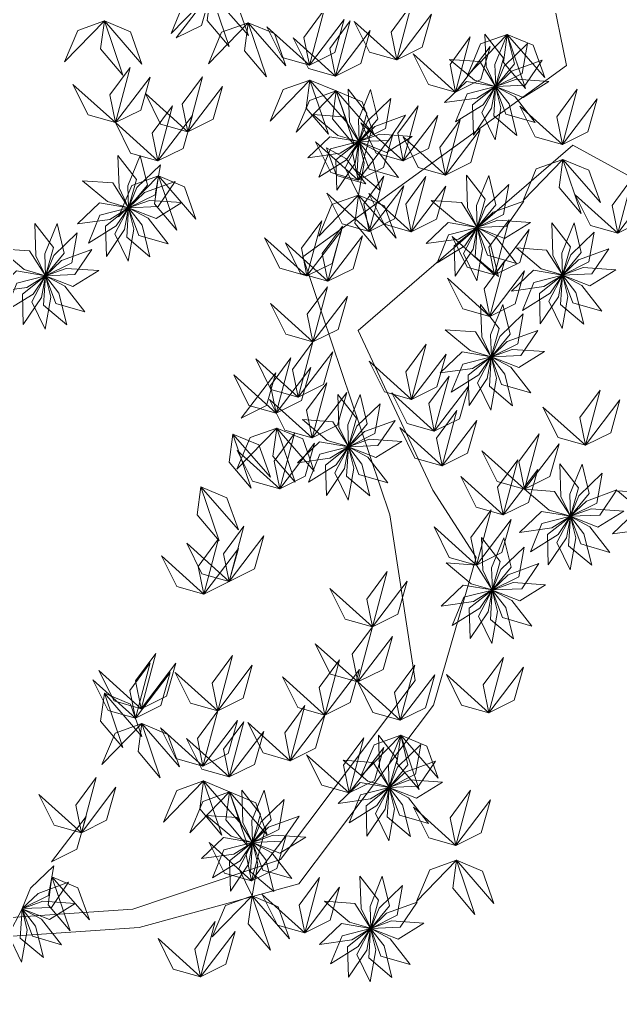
# Model space of a CAD drawing. Header units: inches. Extents: x -422522 to 22891, y -2973 to 414515.
# Drawn here: x 16784.5 to 16847.5, y 7867.7 to 7970.2 of the extents above; entities that cross this region are included whole.
import ezdxf

# ---------------------------------------------------------------- set-up
doc = ezdxf.new("R2010")
doc.units = ezdxf.units.IN
doc.header["$MEASUREMENT"] = 0
doc.layers.add('ARREDAMENTO', color=8, linetype='Continuous', lineweight=13)

msp = doc.modelspace()

# ---------------------------------------------------------------- linework, layer by layer
at = {"layer": 'ARREDAMENTO', "linetype": 'Continuous', "lineweight": 0}
for points in [[(16838.52116, 7981.50231), (16841.80658, 7965.39531), (16814.15794, 7945.30096), (16823.28814, 7918.25505), (16825.93372, 7900.85602), (16811.82027, 7882.10316), (16796.36556, 7876.88561), (16776.3827, 7875.5194)], [(16777.03485, 7873.58755), (16797.01771, 7874.95376), (16813.76442, 7879.53148), (16827.87787, 7898.28434), (16832.33212, 7913.77624), (16827.79166, 7920.85146), (16819.9904, 7937.58592), (16842.48337, 7957.01571), (16872.85147, 7940.36779), (16899.35591, 7922.41549), (16917.50546, 7897.33852), (16928.57981, 7867.72093), (16922.66113, 7898.00308), (16905.80358, 7922.44022), (16922.50102, 7939.91343), (16945.09251, 7933.55223), (16964.58333, 7894.93994), (16948.96851, 7931.63274), (16965.72753, 7932.98659)]]:
    msp.add_lwpolyline(points, dxfattribs=at)
at = {"layer": 'ARREDAMENTO', "lineweight": 0}
for points in [[(16804.53231, 7973.05258), (16801.73997, 7972.05721), (16800.35844, 7968.74522), (16804.53231, 7973.05258)], [(16800.9015, 7968.27851), (16803.55532, 7969.59956), (16804.53231, 7973.05258), (16800.9015, 7968.27851)], [(16804.53231, 7973.05258), (16804.14268, 7970.11386), (16806.45827, 7967.37233), (16804.53231, 7973.05258)], [(16804.53231, 7973.05258), (16807.26839, 7971.91164), (16808.47372, 7968.53154), (16804.53231, 7973.05258)], [(16824.02178, 7965.98519), (16823.43684, 7968.89135), (16825.56425, 7971.78134), (16824.02178, 7965.98519)], [(16814.87009, 7965.42173), (16814.28515, 7968.32789), (16816.41255, 7971.21788), (16814.87009, 7965.42173)], [(16824.02178, 7965.98519), (16826.6756, 7967.30624), (16827.65259, 7970.75927), (16824.02178, 7965.98519)], [(16793.3683, 7970.06375), (16790.57596, 7969.06838), (16789.19442, 7965.75639), (16793.3683, 7970.06375)], [(16793.3683, 7970.06375), (16792.97867, 7967.12503), (16795.29425, 7964.3835), (16793.3683, 7970.06375)], [(16793.3683, 7970.06375), (16796.10438, 7968.92281), (16797.30971, 7965.54271), (16793.3683, 7970.06375)], [(16808.45168, 7969.87478), (16805.65935, 7968.87941), (16804.27781, 7965.56742), (16808.45168, 7969.87478)], [(16808.45168, 7969.87478), (16808.06205, 7966.93606), (16810.37764, 7964.19453), (16808.45168, 7969.87478)], [(16808.45168, 7969.87478), (16811.18777, 7968.73384), (16812.39309, 7965.35374), (16808.45168, 7969.87478)], [(16814.87009, 7965.42173), (16817.5239, 7966.74278), (16818.50089, 7970.19581), (16814.87009, 7965.42173)], [(16817.60617, 7964.28079), (16817.02123, 7967.18695), (16819.14864, 7970.07694), (16817.60617, 7964.28079)], [(16824.02178, 7965.98519), (16821.16923, 7966.79194), (16819.56968, 7970.00431), (16824.02178, 7965.98519)], [(16814.87009, 7965.42173), (16812.01753, 7966.22848), (16810.41798, 7969.44085), (16814.87009, 7965.42173)], [(16817.60617, 7964.28079), (16820.25999, 7965.60184), (16821.23698, 7969.05486), (16817.60617, 7964.28079)], [(16835.59451, 7968.6544), (16832.80218, 7967.65903), (16831.42064, 7964.34704), (16835.59451, 7968.6544)], [(16833.26395, 7968.67337), (16833.38308, 7965.26702), (16834.38702, 7963.1903), (16835.2167, 7966.1611), (16833.26395, 7968.67337)], [(16835.59451, 7968.6544), (16834.31786, 7965.49409), (16834.39032, 7963.18858), (16836.3566, 7965.56507), (16835.59451, 7968.6544)], [(16835.59451, 7968.6544), (16835.20489, 7965.71568), (16837.52047, 7962.97415), (16835.59451, 7968.6544)], [(16835.59451, 7968.6544), (16838.3306, 7967.51346), (16839.53592, 7964.13336), (16835.59451, 7968.6544)], [(16817.60617, 7964.28079), (16814.75362, 7965.08754), (16813.15406, 7968.29991), (16817.60617, 7964.28079)], [(16830.18731, 7962.59543), (16829.60237, 7965.50159), (16831.72978, 7968.39158), (16830.18731, 7962.59543)], [(16837.71588, 7967.68914), (16835.26418, 7965.32132), (16834.39264, 7963.18565), (16837.15553, 7964.55692), (16837.71588, 7967.68914)], [(16830.18731, 7962.59543), (16827.33476, 7963.40218), (16825.73521, 7966.61455), (16830.18731, 7962.59543)], [(16830.18731, 7962.59543), (16832.84113, 7963.91648), (16833.81812, 7967.36951), (16830.18731, 7962.59543)], [(16829.5536, 7966.02353), (16832.16473, 7963.83276), (16834.37979, 7963.18924), (16832.72723, 7965.79366), (16829.5536, 7966.02353)], [(16839.26123, 7965.9445), (16836.05841, 7964.77858), (16834.39357, 7963.18204), (16837.47534, 7963.31099), (16839.26123, 7965.9445)], [(16794.52626, 7959.38982), (16793.94132, 7962.29598), (16796.06872, 7965.18597), (16794.52626, 7959.38982)], [(16794.52626, 7959.38982), (16791.6737, 7960.19657), (16790.07415, 7963.40894), (16794.52626, 7959.38982)], [(16794.52626, 7959.38982), (16797.18007, 7960.71087), (16798.15706, 7964.1639), (16794.52626, 7959.38982)], [(16802.12067, 7958.41827), (16801.53574, 7961.32443), (16803.66314, 7964.21442), (16802.12067, 7958.41827)], [(16814.92245, 7963.85475), (16812.13011, 7962.85937), (16810.74858, 7959.54739), (16814.92245, 7963.85475)], [(16814.92245, 7963.85475), (16814.53282, 7960.91602), (16816.8484, 7958.1745), (16814.92245, 7963.85475)], [(16814.92245, 7963.85475), (16817.65853, 7962.7138), (16818.86386, 7959.3337), (16814.92245, 7963.85475)], [(16829.04011, 7961.4931), (16832.41535, 7961.96764), (16834.37575, 7963.18316), (16831.33451, 7963.69776), (16829.04011, 7961.4931)], [(16839.96337, 7963.72214), (16836.56323, 7963.95972), (16834.39295, 7963.17836), (16837.26074, 7962.04269), (16839.96337, 7963.72214)], [(16802.12067, 7958.41827), (16799.26812, 7959.22501), (16797.66857, 7962.43738), (16802.12067, 7958.41827)], [(16802.12067, 7958.41827), (16804.77449, 7959.73932), (16805.75148, 7963.19234), (16802.12067, 7958.41827)], [(16817.65853, 7962.7138), (16814.8662, 7961.71843), (16813.48466, 7958.40644), (16817.65853, 7962.7138)], [(16817.65853, 7962.7138), (16817.26891, 7959.77508), (16819.58449, 7957.03355), (16817.65853, 7962.7138)], [(16817.65853, 7962.7138), (16820.39462, 7961.57286), (16821.59994, 7958.19276), (16817.65853, 7962.7138)], [(16818.93973, 7962.89598), (16819.05886, 7959.48963), (16820.0628, 7957.41291), (16820.89249, 7960.3837), (16818.93973, 7962.89598)], [(16821.2703, 7962.87701), (16819.99364, 7959.71669), (16820.06611, 7957.41118), (16822.03239, 7959.78767), (16821.2703, 7962.87701)], [(16830.18897, 7959.46529), (16833.07939, 7961.27163), (16834.37591, 7963.17943), (16831.38829, 7962.41256), (16830.18897, 7959.46529)], [(16832.06328, 7958.08007), (16833.96911, 7960.90589), (16834.37757, 7963.17609), (16831.96015, 7961.26034), (16832.06328, 7958.08007)], [(16834.33898, 7957.57696), (16834.93067, 7960.93364), (16834.38044, 7963.17371), (16832.95123, 7960.44034), (16834.33898, 7957.57696)], [(16836.62256, 7958.04295), (16835.79781, 7961.3501), (16834.38404, 7963.1727), (16834.19015, 7960.09433), (16836.62256, 7958.04295)], [(16838.51918, 7959.39748), (16836.4206, 7962.08325), (16834.38773, 7963.17325), (16835.46269, 7960.28215), (16838.51918, 7959.39748)], [(16841.38352, 7957.09968), (16840.79858, 7960.00584), (16842.92598, 7962.89583), (16841.38352, 7957.09968)], [(16823.39166, 7961.91175), (16820.93996, 7959.54392), (16820.06843, 7957.40825), (16822.83132, 7958.77953), (16823.39166, 7961.91175)], [(16841.38352, 7957.09968), (16844.03733, 7958.42073), (16845.01433, 7961.87376), (16841.38352, 7957.09968)], [(16798.97836, 7955.3707), (16798.39342, 7958.27686), (16800.52083, 7961.16685), (16798.97836, 7955.3707)], [(16815.22939, 7960.24613), (16817.84051, 7958.05537), (16820.05558, 7957.41184), (16818.40302, 7960.01626), (16815.22939, 7960.24613)], [(16824.70711, 7955.3684), (16824.12217, 7958.27456), (16826.24957, 7961.16455), (16824.70711, 7955.3684)], [(16841.38352, 7957.09968), (16838.53096, 7957.90643), (16836.93141, 7961.1188), (16841.38352, 7957.09968)], [(16798.97836, 7955.3707), (16796.12581, 7956.17745), (16794.52626, 7959.38982), (16798.97836, 7955.3707)], [(16798.97836, 7955.3707), (16801.63218, 7956.69175), (16802.60917, 7960.14478), (16798.97836, 7955.3707)], [(16824.93702, 7960.1671), (16821.7342, 7959.00118), (16820.06936, 7957.40464), (16823.15113, 7957.53359), (16824.93702, 7960.1671)], [(16824.70711, 7955.3684), (16821.85455, 7956.17515), (16820.255, 7959.38752), (16824.70711, 7955.3684)], [(16824.70711, 7955.3684), (16827.36092, 7956.68945), (16828.33792, 7960.14248), (16824.70711, 7955.3684)], [(16829.13431, 7953.88824), (16828.54937, 7956.7944), (16830.67677, 7959.68439), (16829.13431, 7953.88824)], [(16819.9624, 7953.36655), (16819.37746, 7956.27271), (16821.50487, 7959.1627), (16819.9624, 7953.36655)], [(16825.63916, 7957.94474), (16822.23901, 7958.18232), (16820.06873, 7957.40096), (16822.93652, 7956.26529), (16825.63916, 7957.94474)], [(16829.13431, 7953.88824), (16831.78812, 7955.20929), (16832.76511, 7958.66232), (16829.13431, 7953.88824)], [(16814.7159, 7955.71571), (16818.09114, 7956.19025), (16820.05154, 7957.40576), (16817.0103, 7957.92037), (16814.7159, 7955.71571)], [(16819.9624, 7953.36655), (16817.10985, 7954.17329), (16815.5103, 7957.38567), (16819.9624, 7953.36655)], [(16815.86475, 7953.68789), (16818.75518, 7955.49424), (16820.0517, 7957.40203), (16817.06408, 7956.63516), (16815.86475, 7953.68789)], [(16817.73907, 7952.30267), (16819.64489, 7955.12849), (16820.05336, 7957.39869), (16817.63594, 7955.48295), (16817.73907, 7952.30267)], [(16820.01476, 7951.79956), (16820.60646, 7955.15625), (16820.05623, 7957.39631), (16818.62702, 7954.66294), (16820.01476, 7951.79956)], [(16822.29835, 7952.26556), (16821.4736, 7955.5727), (16820.05982, 7957.39531), (16819.86594, 7954.31694), (16822.29835, 7952.26556)], [(16819.9624, 7953.36655), (16822.61622, 7954.6876), (16823.59321, 7958.14062), (16819.9624, 7953.36655)], [(16824.19497, 7953.62008), (16822.09638, 7956.30585), (16820.06352, 7957.39585), (16821.13848, 7954.50476), (16824.19497, 7953.62008)], [(16829.13431, 7953.88824), (16826.28175, 7954.69499), (16824.6822, 7957.90736), (16829.13431, 7953.88824)], [(16820.77559, 7952.96159), (16818.67701, 7955.64737), (16816.64414, 7956.73737), (16817.7191, 7953.84627), (16820.77559, 7952.96159)], [(16794.78713, 7955.95252), (16794.90626, 7952.54616), (16795.9102, 7950.46945), (16796.73988, 7953.44024), (16794.78713, 7955.95252)], [(16797.1177, 7955.93354), (16795.84104, 7952.77323), (16795.91351, 7950.46772), (16797.87979, 7952.84421), (16797.1177, 7955.93354)], [(16841.43588, 7955.5327), (16838.64355, 7954.53732), (16837.26201, 7951.22534), (16841.43588, 7955.5327)], [(16841.43588, 7955.5327), (16841.04625, 7952.59397), (16843.36184, 7949.85245), (16841.43588, 7955.5327)], [(16841.43588, 7955.5327), (16844.17197, 7954.39175), (16845.37729, 7951.01165), (16841.43588, 7955.5327)], [(16799.23906, 7954.96829), (16796.78736, 7952.60046), (16795.91582, 7950.46479), (16798.67872, 7951.83607), (16799.23906, 7954.96829)], [(16791.07678, 7953.30267), (16793.68791, 7951.1119), (16795.90298, 7950.46838), (16794.25041, 7953.0728), (16791.07678, 7953.30267)], [(16799.03072, 7953.80372), (16796.23839, 7952.80834), (16794.85685, 7949.49636), (16799.03072, 7953.80372)], [(16800.78441, 7953.22364), (16797.58159, 7952.05772), (16795.91675, 7950.46118), (16798.99853, 7950.59013), (16800.78441, 7953.22364)], [(16799.03072, 7953.80372), (16798.6411, 7950.86499), (16800.95668, 7948.12347), (16799.03072, 7953.80372)], [(16799.03072, 7953.80372), (16801.76681, 7952.66277), (16802.97213, 7949.28267), (16799.03072, 7953.80372)], [(16821.13778, 7947.98468), (16820.55284, 7950.89083), (16822.68024, 7953.78083), (16821.13778, 7947.98468)], [(16825.54148, 7947.93707), (16824.95654, 7950.84323), (16827.08394, 7953.73322), (16825.54148, 7947.93707)], [(16831.32655, 7953.88127), (16831.44568, 7950.47491), (16832.44962, 7948.3982), (16833.2793, 7951.36899), (16831.32655, 7953.88127)], [(16833.65712, 7953.86229), (16832.38046, 7950.70198), (16832.45293, 7948.39647), (16834.41921, 7950.77296), (16833.65712, 7953.86229)], [(16847.18889, 7947.80857), (16846.60396, 7950.71473), (16848.73136, 7953.60472), (16847.18889, 7947.80857)], [(16821.13778, 7947.98468), (16823.79159, 7949.30573), (16824.76858, 7952.75875), (16821.13778, 7947.98468)], [(16825.54148, 7947.93707), (16828.19529, 7949.25812), (16829.17229, 7952.71114), (16825.54148, 7947.93707)], [(16835.77848, 7952.89703), (16833.32678, 7950.52921), (16832.45524, 7948.39354), (16835.21814, 7949.76482), (16835.77848, 7952.89703)], [(16847.18889, 7947.80857), (16849.84271, 7949.12962), (16850.8197, 7952.58264), (16847.18889, 7947.80857)], [(16801.48656, 7951.00128), (16798.08641, 7951.23886), (16795.91613, 7950.4575), (16798.78392, 7949.32183), (16801.48656, 7951.00128)], [(16820.01476, 7951.79956), (16817.22243, 7950.80419), (16815.84089, 7947.4922), (16820.01476, 7951.79956)], [(16821.13778, 7947.98468), (16818.28522, 7948.79142), (16816.68567, 7952.00379), (16821.13778, 7947.98468)], [(16820.01476, 7951.79956), (16819.62514, 7948.86084), (16821.94072, 7946.11931), (16820.01476, 7951.79956)], [(16820.01476, 7951.79956), (16822.75085, 7950.65862), (16823.95617, 7947.27852), (16820.01476, 7951.79956)], [(16825.54148, 7947.93707), (16822.68892, 7948.74382), (16821.08937, 7951.95619), (16825.54148, 7947.93707)], [(16827.6162, 7951.23142), (16830.22733, 7949.04065), (16832.4424, 7948.39713), (16830.78983, 7951.00155), (16827.6162, 7951.23142)], [(16837.32383, 7951.15239), (16834.12101, 7949.98647), (16832.45617, 7948.38993), (16835.53795, 7948.51888), (16837.32383, 7951.15239)], [(16847.18889, 7947.80857), (16844.33634, 7948.61531), (16842.73679, 7951.82769), (16847.18889, 7947.80857)], [(16790.5633, 7948.77225), (16793.93854, 7949.24679), (16795.89894, 7950.4623), (16792.85769, 7950.9769), (16790.5633, 7948.77225)], [(16791.71215, 7946.74443), (16794.60257, 7948.55078), (16795.89909, 7950.45857), (16792.91147, 7949.6917), (16791.71215, 7946.74443)], [(16793.58647, 7945.35921), (16795.49229, 7948.18503), (16795.90075, 7950.45523), (16793.48334, 7948.53948), (16793.58647, 7945.35921)], [(16795.86216, 7944.8561), (16796.45385, 7948.21278), (16795.90363, 7950.45285), (16794.47441, 7947.71948), (16795.86216, 7944.8561)], [(16798.14574, 7945.32209), (16797.32099, 7948.62924), (16795.90722, 7950.45185), (16795.71333, 7947.37347), (16798.14574, 7945.32209)], [(16800.04236, 7946.67662), (16797.94378, 7949.36239), (16795.91091, 7950.45239), (16796.98587, 7947.5613), (16800.04236, 7946.67662)], [(16814.6083, 7943.30514), (16814.02336, 7946.2113), (16816.15076, 7949.10129), (16814.6083, 7943.30514)], [(16838.02598, 7948.93003), (16834.62583, 7949.16761), (16832.45555, 7948.38625), (16835.32334, 7947.25058), (16838.02598, 7948.93003)], [(16834.26321, 7943.41566), (16833.67828, 7946.32182), (16835.80568, 7949.21181), (16834.26321, 7943.41566)], [(16786.07546, 7948.81536), (16786.19459, 7945.40901), (16787.19853, 7943.33229), (16788.02821, 7946.30308), (16786.07546, 7948.81536)], [(16788.40603, 7948.79639), (16787.12937, 7945.63608), (16787.20184, 7943.33056), (16789.16812, 7945.70705), (16788.40603, 7948.79639)], [(16814.6083, 7943.30514), (16817.26211, 7944.62619), (16818.23911, 7948.07921), (16814.6083, 7943.30514)], [(16816.79694, 7942.7473), (16816.21201, 7945.65346), (16818.33941, 7948.54345), (16816.79694, 7942.7473)], [(16827.10272, 7946.701), (16830.47796, 7947.17553), (16832.43836, 7948.39105), (16829.39711, 7948.90565), (16827.10272, 7946.701)], [(16828.25157, 7944.67318), (16831.14199, 7946.47953), (16832.43851, 7948.38732), (16829.45089, 7947.62045), (16828.25157, 7944.67318)], [(16830.12589, 7943.28796), (16832.03171, 7946.11378), (16832.44017, 7948.38398), (16830.02276, 7946.46823), (16830.12589, 7943.28796)], [(16832.40158, 7942.78485), (16832.99327, 7946.14153), (16832.44305, 7948.3816), (16831.01383, 7945.64823), (16832.40158, 7942.78485)], [(16834.68516, 7943.25084), (16833.86041, 7946.55799), (16832.44664, 7948.3806), (16832.25275, 7945.30222), (16834.68516, 7943.25084)], [(16836.58178, 7944.60537), (16834.4832, 7947.29114), (16832.45033, 7948.38114), (16833.52529, 7945.49005), (16836.58178, 7944.60537)], [(16834.26321, 7943.41566), (16836.91703, 7944.73671), (16837.89402, 7948.18973), (16834.26321, 7943.41566)], [(16840.27086, 7948.89265), (16840.38999, 7945.4863), (16841.39393, 7943.40958), (16842.22361, 7946.38038), (16840.27086, 7948.89265)], [(16842.60142, 7948.87368), (16841.32477, 7945.71337), (16841.39723, 7943.40786), (16843.36351, 7945.78435), (16842.60142, 7948.87368)], [(16790.52739, 7947.83113), (16788.07569, 7945.4633), (16787.20416, 7943.32764), (16789.96705, 7944.69891), (16790.52739, 7947.83113)], [(16814.6083, 7943.30514), (16811.75574, 7944.11189), (16810.15619, 7947.32426), (16814.6083, 7943.30514)], [(16816.79694, 7942.7473), (16819.45076, 7944.06835), (16820.42775, 7947.52137), (16816.79694, 7942.7473)], [(16834.26321, 7943.41566), (16831.41066, 7944.22241), (16829.81111, 7947.43478), (16834.26321, 7943.41566)], [(16844.72279, 7947.90842), (16842.27109, 7945.5406), (16841.39955, 7943.40493), (16844.16244, 7944.7762), (16844.72279, 7947.90842)], [(16782.36511, 7946.16551), (16784.97624, 7943.97475), (16787.19131, 7943.33123), (16785.53875, 7945.93565), (16782.36511, 7946.16551)], [(16792.07275, 7946.08649), (16788.86992, 7944.92057), (16787.20508, 7943.32402), (16790.28686, 7943.45297), (16792.07275, 7946.08649)], [(16816.79694, 7942.7473), (16813.94439, 7943.55404), (16812.34484, 7946.76642), (16816.79694, 7942.7473)], [(16836.56051, 7946.24281), (16839.17164, 7944.05204), (16841.3867, 7943.40852), (16839.73414, 7946.01294), (16836.56051, 7946.24281)], [(16846.26814, 7946.16378), (16843.06532, 7944.99786), (16841.40048, 7943.40132), (16844.48225, 7943.53027), (16846.26814, 7946.16378)], [(16833.78445, 7939.0645), (16833.19951, 7941.97066), (16835.32691, 7944.86065), (16833.78445, 7939.0645)], [(16781.85163, 7941.63509), (16785.22687, 7942.10963), (16787.18727, 7943.32514), (16784.14603, 7943.83975), (16781.85163, 7941.63509)], [(16792.77489, 7943.86412), (16789.37474, 7944.10171), (16787.20446, 7943.32034), (16790.07225, 7942.18467), (16792.77489, 7943.86412)], [(16833.78445, 7939.0645), (16836.43826, 7940.38555), (16837.41526, 7943.83858), (16833.78445, 7939.0645)], [(16836.04702, 7941.71238), (16839.42226, 7942.18692), (16841.38266, 7943.40244), (16838.34142, 7943.91704), (16836.04702, 7941.71238)], [(16846.97028, 7943.94142), (16843.57014, 7944.179), (16841.39986, 7943.39764), (16844.26765, 7942.26197), (16846.97028, 7943.94142)], [(16783.00048, 7939.60728), (16785.8909, 7941.41362), (16787.18742, 7943.32142), (16784.1998, 7942.55455), (16783.00048, 7939.60728)], [(16784.8748, 7938.22205), (16786.78062, 7941.04787), (16787.18908, 7943.31807), (16784.77167, 7941.40233), (16784.8748, 7938.22205)], [(16787.15049, 7937.71894), (16787.74218, 7941.07563), (16787.19196, 7943.31569), (16785.76274, 7940.58232), (16787.15049, 7937.71894)], [(16789.43407, 7938.18494), (16788.60933, 7941.49209), (16787.19555, 7943.31469), (16787.00166, 7940.23632), (16789.43407, 7938.18494)], [(16791.33069, 7939.53946), (16789.23211, 7942.22524), (16787.19924, 7943.31524), (16788.2742, 7940.42414), (16791.33069, 7939.53946)], [(16833.78445, 7939.0645), (16830.93189, 7939.87125), (16829.33234, 7943.08362), (16833.78445, 7939.0645)], [(16837.19588, 7939.68457), (16840.0863, 7941.49091), (16841.38282, 7943.39871), (16838.3952, 7942.63184), (16837.19588, 7939.68457)], [(16839.07019, 7938.29935), (16840.97602, 7941.12517), (16841.38448, 7943.39537), (16838.96706, 7941.47962), (16839.07019, 7938.29935)], [(16841.34589, 7937.79624), (16841.93758, 7941.15292), (16841.38735, 7943.39299), (16839.95814, 7940.65962), (16841.34589, 7937.79624)], [(16843.62947, 7938.26223), (16842.80472, 7941.56938), (16841.39095, 7943.39198), (16841.19706, 7940.31361), (16843.62947, 7938.26223)], [(16845.52609, 7939.61676), (16843.42751, 7942.30253), (16841.39464, 7943.39253), (16842.4696, 7940.50143), (16845.52609, 7939.61676)], [(16815.22988, 7936.38331), (16814.64494, 7939.28947), (16816.77234, 7942.17946), (16815.22988, 7936.38331)], [(16815.22988, 7936.38331), (16817.88369, 7937.70436), (16818.86068, 7941.15739), (16815.22988, 7936.38331)], [(16815.22988, 7936.38331), (16812.37732, 7937.19006), (16810.77777, 7940.40243), (16815.22988, 7936.38331)], [(16832.80807, 7940.32064), (16832.9272, 7936.91429), (16833.93114, 7934.83757), (16834.76083, 7937.80836), (16832.80807, 7940.32064)], [(16835.13864, 7940.30167), (16833.86198, 7937.14136), (16833.93445, 7934.83585), (16835.90073, 7937.21234), (16835.13864, 7940.30167)], [(16837.26, 7939.33641), (16834.8083, 7936.96859), (16833.93677, 7934.83292), (16836.69966, 7936.20419), (16837.26, 7939.33641)], [(16829.09773, 7937.6708), (16831.70885, 7935.48003), (16833.92392, 7934.83651), (16832.27136, 7937.44093), (16829.09773, 7937.6708)], [(16838.80536, 7937.59177), (16835.60254, 7936.42585), (16833.9377, 7934.82931), (16837.01947, 7934.95826), (16838.80536, 7937.59177)], [(16813.68741, 7930.58716), (16813.10248, 7933.49332), (16815.22988, 7936.38331), (16813.68741, 7930.58716)], [(16825.57047, 7930.34527), (16824.98554, 7933.25143), (16827.11294, 7936.14142), (16825.57047, 7930.34527)], [(16813.68741, 7930.58716), (16810.83486, 7931.39391), (16809.23531, 7934.60628), (16813.68741, 7930.58716)], [(16811.38267, 7928.91698), (16810.79773, 7931.82314), (16812.92513, 7934.71313), (16811.38267, 7928.91698)], [(16813.68741, 7930.58716), (16816.34123, 7931.90821), (16817.31822, 7935.36124), (16813.68741, 7930.58716)], [(16825.57047, 7930.34527), (16828.22429, 7931.66632), (16829.20128, 7935.11934), (16825.57047, 7930.34527)], [(16828.58424, 7933.14037), (16831.95948, 7933.61491), (16833.91988, 7934.83043), (16830.87864, 7935.34503), (16828.58424, 7933.14037)], [(16829.73309, 7931.11256), (16832.62352, 7932.9189), (16833.92004, 7934.8267), (16830.93242, 7934.05983), (16829.73309, 7931.11256)], [(16831.60741, 7929.72734), (16833.51323, 7932.55316), (16833.9217, 7934.82336), (16831.50428, 7932.90761), (16831.60741, 7929.72734)], [(16833.8831, 7929.22423), (16834.4748, 7932.58091), (16833.92457, 7934.82098), (16832.49536, 7932.08761), (16833.8831, 7929.22423)], [(16836.16669, 7929.69022), (16835.34194, 7932.99737), (16833.92816, 7934.81997), (16833.73428, 7931.7416), (16836.16669, 7929.69022)], [(16838.06331, 7931.04474), (16835.96472, 7933.73052), (16833.93186, 7934.82052), (16835.00682, 7931.92942), (16838.06331, 7931.04474)], [(16839.5075, 7935.36941), (16836.10735, 7935.60699), (16833.93707, 7934.82563), (16836.80486, 7933.68996), (16839.5075, 7935.36941)], [(16811.38267, 7928.91698), (16814.03648, 7930.23803), (16815.01348, 7933.69105), (16811.38267, 7928.91698)], [(16825.57047, 7930.34527), (16822.71792, 7931.15201), (16821.11837, 7934.36439), (16825.57047, 7930.34527)], [(16811.38267, 7928.91698), (16808.53011, 7929.72372), (16806.93056, 7932.9361), (16811.38267, 7928.91698)], [(16807.72361, 7928.38353), (16810.37743, 7929.70458), (16811.35442, 7933.15761), (16807.72361, 7928.38353)], [(16827.95873, 7927.01037), (16827.37379, 7929.91653), (16829.5012, 7932.80652), (16827.95873, 7927.01037)], [(16815.14644, 7926.31645), (16814.56151, 7929.22261), (16816.68891, 7932.1126), (16815.14644, 7926.31645)], [(16827.95873, 7927.01037), (16830.61255, 7928.33142), (16831.58954, 7931.78445), (16827.95873, 7927.01037)], [(16815.14644, 7926.31645), (16817.80026, 7927.6375), (16818.77725, 7931.09053), (16815.14644, 7926.31645)], [(16817.84073, 7930.88557), (16817.95986, 7927.47922), (16818.9638, 7925.4025), (16819.79348, 7928.37329), (16817.84073, 7930.88557)], [(16820.1713, 7930.8666), (16818.89464, 7927.70629), (16818.96711, 7925.40077), (16820.93339, 7927.77726), (16820.1713, 7930.8666)], [(16827.95873, 7927.01037), (16825.10618, 7927.81712), (16823.50663, 7931.02949), (16827.95873, 7927.01037)], [(16843.79102, 7925.54123), (16843.20608, 7928.44739), (16845.33348, 7931.33738), (16843.79102, 7925.54123)], [(16815.14644, 7926.31645), (16812.29389, 7927.1232), (16810.69434, 7930.33557), (16815.14644, 7926.31645)], [(16822.29266, 7929.90134), (16819.84096, 7927.53351), (16818.96943, 7925.39785), (16821.73232, 7926.76912), (16822.29266, 7929.90134)], [(16843.79102, 7925.54123), (16840.93846, 7926.34798), (16839.33891, 7929.56035), (16843.79102, 7925.54123)], [(16843.79102, 7925.54123), (16846.44483, 7926.86228), (16847.42183, 7930.3153), (16843.79102, 7925.54123)], [(16828.77855, 7923.38661), (16828.19361, 7926.29277), (16830.32101, 7929.18276), (16828.77855, 7923.38661)], [(16814.13038, 7928.23572), (16816.74151, 7926.04496), (16818.95658, 7925.40144), (16817.30402, 7928.00586), (16814.13038, 7928.23572)], [(16823.83801, 7928.1567), (16820.63519, 7926.99078), (16818.97035, 7925.39423), (16822.05213, 7925.52318), (16823.83801, 7928.1567)], [(16828.77855, 7923.38661), (16831.43236, 7924.70766), (16832.40935, 7928.16068), (16828.77855, 7923.38661)], [(16806.8395, 7926.72621), (16806.44987, 7923.78749), (16808.76545, 7921.04596), (16806.8395, 7926.72621)], [(16806.8395, 7926.72621), (16809.57558, 7925.58527), (16810.78091, 7922.20517), (16806.8395, 7926.72621)], [(16811.43503, 7927.34999), (16808.64269, 7926.35462), (16807.26116, 7923.04263), (16811.43503, 7927.34999)], [(16811.43503, 7927.34999), (16811.0454, 7924.41127), (16813.36098, 7921.66974), (16811.43503, 7927.34999)], [(16811.75549, 7920.98425), (16811.17055, 7923.89041), (16813.29795, 7926.7804), (16811.75549, 7920.98425)], [(16811.43503, 7927.34999), (16814.17111, 7926.20905), (16815.37644, 7922.82895), (16811.43503, 7927.34999)], [(16828.77855, 7923.38661), (16825.92599, 7924.19335), (16824.32644, 7927.40573), (16828.77855, 7923.38661)], [(16837.39918, 7920.93682), (16836.81425, 7923.84298), (16838.94165, 7926.73297), (16837.39918, 7920.93682)], [(16811.75549, 7920.98425), (16814.4093, 7922.3053), (16815.3863, 7925.75833), (16811.75549, 7920.98425)], [(16813.6169, 7923.7053), (16816.99214, 7924.17984), (16818.95254, 7925.39535), (16815.9113, 7925.90996), (16813.6169, 7923.7053)], [(16814.76575, 7921.67748), (16817.65617, 7923.48383), (16818.95269, 7925.39163), (16815.96507, 7924.62476), (16814.76575, 7921.67748)], [(16816.64007, 7920.29226), (16818.54589, 7923.11808), (16818.95435, 7925.38828), (16816.53694, 7923.47254), (16816.64007, 7920.29226)], [(16818.91576, 7919.78915), (16819.50745, 7923.14584), (16818.95723, 7925.3859), (16817.52801, 7922.65253), (16818.91576, 7919.78915)], [(16821.19934, 7920.25515), (16820.3746, 7923.56229), (16818.96082, 7925.3849), (16818.76693, 7922.30653), (16821.19934, 7920.25515)], [(16823.09596, 7921.60967), (16820.99738, 7924.29545), (16818.96451, 7925.38544), (16820.03947, 7922.49435), (16823.09596, 7921.60967)], [(16824.54016, 7925.93433), (16821.14001, 7926.17192), (16818.96973, 7925.39055), (16821.83752, 7924.25488), (16824.54016, 7925.93433)], [(16837.39918, 7920.93682), (16840.053, 7922.25787), (16841.02999, 7925.71089), (16837.39918, 7920.93682)], [(16811.75549, 7920.98425), (16808.90293, 7921.791), (16807.30338, 7925.00337), (16811.75549, 7920.98425)], [(16837.39918, 7920.93682), (16834.54663, 7921.74357), (16832.94708, 7924.95594), (16837.39918, 7920.93682)], [(16835.18253, 7918.23405), (16834.59759, 7921.1402), (16836.72499, 7924.0302), (16835.18253, 7918.23405)], [(16841.10953, 7923.58667), (16841.22866, 7920.18031), (16842.2326, 7918.1036), (16843.06228, 7921.07439), (16841.10953, 7923.58667)], [(16843.4401, 7923.5677), (16842.16344, 7920.40738), (16842.23591, 7918.10187), (16844.20219, 7920.47836), (16843.4401, 7923.5677)], [(16835.18253, 7918.23405), (16837.83634, 7919.5551), (16838.81333, 7923.00812), (16835.18253, 7918.23405)], [(16845.56146, 7922.60244), (16843.10976, 7920.23461), (16842.23823, 7918.09894), (16845.00112, 7919.47022), (16845.56146, 7922.60244)], [(16835.18253, 7918.23405), (16832.32997, 7919.04079), (16830.73042, 7922.25316), (16835.18253, 7918.23405)], [(16803.47573, 7921.18727), (16803.0861, 7918.24854), (16805.40169, 7915.50702), (16803.47573, 7921.18727)], [(16803.47573, 7921.18727), (16806.21182, 7920.04632), (16807.41714, 7916.66622), (16803.47573, 7921.18727)], [(16837.39918, 7920.93682), (16840.01031, 7918.74606), (16842.22538, 7918.10253), (16840.57282, 7920.70695), (16837.39918, 7920.93682)], [(16847.10681, 7920.85779), (16843.90399, 7919.69187), (16842.23915, 7918.09533), (16845.32093, 7918.22428), (16847.10681, 7920.85779)], [(16847.14592, 7920.77927), (16849.75705, 7918.58851), (16851.97211, 7917.94499), (16850.31955, 7920.54941), (16847.14592, 7920.77927)], [(16832.37701, 7912.97464), (16831.79207, 7915.8808), (16833.91948, 7918.77079), (16832.37701, 7912.97464)], [(16836.8857, 7916.4064), (16840.26094, 7916.88094), (16842.22134, 7918.09645), (16839.1801, 7918.61106), (16836.8857, 7916.4064)], [(16847.80896, 7918.63543), (16844.40881, 7918.87301), (16842.23853, 7918.09165), (16845.10632, 7916.95598), (16847.80896, 7918.63543)], [(16846.63243, 7916.24885), (16850.00767, 7916.72339), (16851.96807, 7917.93891), (16848.92683, 7918.45351), (16846.63243, 7916.24885)], [(16832.37701, 7912.97464), (16835.03083, 7914.29569), (16836.00782, 7917.74871), (16832.37701, 7912.97464)], [(16838.03455, 7914.37858), (16840.92497, 7916.18493), (16842.22149, 7918.09272), (16839.23387, 7917.32585), (16838.03455, 7914.37858)], [(16839.90887, 7912.99336), (16841.81469, 7915.81918), (16842.22315, 7918.08938), (16839.80574, 7916.17363), (16839.90887, 7912.99336)], [(16842.18456, 7912.49025), (16842.77625, 7915.84693), (16842.22603, 7918.087), (16840.79681, 7915.35363), (16842.18456, 7912.49025)], [(16844.46814, 7912.95624), (16843.6434, 7916.26339), (16842.22962, 7918.086), (16842.03573, 7915.00762), (16844.46814, 7912.95624)], [(16846.36476, 7914.31077), (16844.26618, 7916.99654), (16842.23331, 7918.08654), (16843.30827, 7915.19545), (16846.36476, 7914.31077)], [(16806.45504, 7911.25787), (16805.87011, 7914.16403), (16807.99751, 7917.05402), (16806.45504, 7911.25787)], [(16832.37701, 7912.97464), (16829.52446, 7913.78138), (16827.92491, 7916.99376), (16832.37701, 7912.97464)], [(16806.45504, 7911.25787), (16803.60249, 7912.06462), (16802.00294, 7915.27699), (16806.45504, 7911.25787)], [(16803.80123, 7909.93682), (16803.21629, 7912.84298), (16805.34369, 7915.73297), (16803.80123, 7909.93682)], [(16806.45504, 7911.25787), (16809.10886, 7912.57892), (16810.08585, 7916.03194), (16806.45504, 7911.25787)], [(16832.91373, 7915.85435), (16833.03286, 7912.448), (16834.0368, 7910.37128), (16834.86648, 7913.34207), (16832.91373, 7915.85435)], [(16835.24429, 7915.83538), (16833.96764, 7912.67507), (16834.0401, 7910.36955), (16836.00638, 7912.74604), (16835.24429, 7915.83538)], [(16803.80123, 7909.93682), (16806.45504, 7911.25787), (16807.43204, 7914.71089), (16803.80123, 7909.93682)], [(16837.36566, 7914.87012), (16834.91396, 7912.5023), (16834.04242, 7910.36663), (16836.80531, 7911.7379), (16837.36566, 7914.87012)], [(16803.80123, 7909.93682), (16800.94867, 7910.74357), (16799.34912, 7913.95594), (16803.80123, 7909.93682)], [(16829.20338, 7913.2045), (16831.81451, 7911.01374), (16834.02957, 7910.37022), (16832.37701, 7912.97464), (16829.20338, 7913.2045)], [(16838.91101, 7913.12548), (16835.70819, 7911.95956), (16834.04335, 7910.36301), (16837.12512, 7910.49196), (16838.91101, 7913.12548)], [(16821.46862, 7906.50797), (16820.88368, 7909.41413), (16823.01108, 7912.30412), (16821.46862, 7906.50797)], [(16821.46862, 7906.50797), (16824.12243, 7907.82902), (16825.09942, 7911.28205), (16821.46862, 7906.50797)], [(16839.61315, 7910.90311), (16836.21301, 7911.1407), (16834.04273, 7910.35933), (16836.91052, 7909.22367), (16839.61315, 7910.90311)], [(16821.46862, 7906.50797), (16818.61606, 7907.31472), (16817.01651, 7910.52709), (16821.46862, 7906.50797)], [(16828.68989, 7908.67408), (16832.06513, 7909.14862), (16834.02553, 7910.36414), (16830.98429, 7910.87874), (16828.68989, 7908.67408)], [(16829.83875, 7906.64627), (16832.72917, 7908.45261), (16834.02569, 7910.36041), (16831.03807, 7909.59354), (16829.83875, 7906.64627)], [(16831.71306, 7905.26104), (16833.61889, 7908.08687), (16834.02735, 7910.35706), (16831.60993, 7908.44132), (16831.71306, 7905.26104)], [(16833.98876, 7904.75794), (16834.58045, 7908.11462), (16834.03022, 7910.35469), (16832.60101, 7907.62131), (16833.98876, 7904.75794)], [(16836.27234, 7905.22393), (16835.44759, 7908.53108), (16834.03382, 7910.35368), (16833.83993, 7907.27531), (16836.27234, 7905.22393)], [(16838.16896, 7906.57845), (16836.07038, 7909.26423), (16834.03751, 7910.35423), (16835.11247, 7907.46313), (16838.16896, 7906.57845)], [(16819.92615, 7900.71182), (16819.34121, 7903.61798), (16821.46862, 7906.50797), (16819.92615, 7900.71182)], [(16819.92615, 7900.71182), (16822.57997, 7902.03287), (16823.55696, 7905.4859), (16819.92615, 7900.71182)], [(16819.92615, 7900.71182), (16817.0736, 7901.51857), (16815.47405, 7904.73094), (16819.92615, 7900.71182)], [(16797.23542, 7897.91308), (16796.65049, 7900.81924), (16798.77789, 7903.70923), (16797.23542, 7897.91308)], [(16805.24866, 7897.6892), (16804.66372, 7900.59536), (16806.79112, 7903.48535), (16805.24866, 7897.6892)], [(16816.48869, 7897.23059), (16815.90376, 7900.13674), (16818.03116, 7903.02674), (16816.48869, 7897.23059)], [(16833.67465, 7897.49072), (16833.08971, 7900.39688), (16835.21711, 7903.28687), (16833.67465, 7897.49072)], [(16797.23542, 7897.91308), (16794.38287, 7898.71983), (16792.78332, 7901.9322), (16797.23542, 7897.91308)], [(16796.62461, 7896.92441), (16796.03967, 7899.83057), (16798.16707, 7902.72056), (16796.62461, 7896.92441)], [(16797.23542, 7897.91308), (16799.88924, 7899.23413), (16800.86623, 7902.68716), (16797.23542, 7897.91308)], [(16805.24866, 7897.6892), (16807.90247, 7899.01025), (16808.87946, 7902.46327), (16805.24866, 7897.6892)], [(16816.48869, 7897.23059), (16819.14251, 7898.55164), (16820.1195, 7902.00466), (16816.48869, 7897.23059)], [(16824.37826, 7896.69271), (16823.79332, 7899.59886), (16825.92072, 7902.48886), (16824.37826, 7896.69271)], [(16833.67465, 7897.49072), (16836.32846, 7898.81177), (16837.30545, 7902.26479), (16833.67465, 7897.49072)], [(16796.62461, 7896.92441), (16793.77205, 7897.73116), (16792.1725, 7900.94353), (16796.62461, 7896.92441)], [(16796.62461, 7896.92441), (16799.27842, 7898.24546), (16800.25542, 7901.69849), (16796.62461, 7896.92441)], [(16805.24866, 7897.6892), (16802.3961, 7898.49595), (16800.79655, 7901.70832), (16805.24866, 7897.6892)], [(16816.48869, 7897.23059), (16813.63614, 7898.03733), (16812.03659, 7901.2497), (16816.48869, 7897.23059)], [(16824.37826, 7896.69271), (16827.03207, 7898.01376), (16828.00906, 7901.46678), (16824.37826, 7896.69271)], [(16833.67465, 7897.49072), (16830.82209, 7898.29747), (16829.22254, 7901.50984), (16833.67465, 7897.49072)], [(16824.37826, 7896.69271), (16821.5257, 7897.49945), (16819.92615, 7900.71182), (16824.37826, 7896.69271)], [(16793.36841, 7899.5239), (16792.97879, 7896.58518), (16795.29437, 7893.84365), (16793.36841, 7899.5239)], [(16793.36841, 7899.5239), (16796.1045, 7898.38296), (16797.30982, 7895.00286), (16793.36841, 7899.5239)], [(16812.85789, 7892.45651), (16812.27295, 7895.36267), (16814.40035, 7898.25266), (16812.85789, 7892.45651)], [(16803.70619, 7891.89305), (16803.12125, 7894.79921), (16805.24866, 7897.6892), (16803.70619, 7891.89305)], [(16812.85789, 7892.45651), (16815.5117, 7893.77756), (16816.48869, 7897.23059), (16812.85789, 7892.45651)], [(16797.28779, 7896.3461), (16794.49545, 7895.35072), (16793.11392, 7892.03874), (16797.28779, 7896.3461)], [(16797.28779, 7896.3461), (16796.89816, 7893.40737), (16799.21374, 7890.66585), (16797.28779, 7896.3461)], [(16797.28779, 7896.3461), (16800.02387, 7895.20515), (16801.2292, 7891.82505), (16797.28779, 7896.3461)], [(16803.70619, 7891.89305), (16800.85364, 7892.6998), (16799.25409, 7895.91217), (16803.70619, 7891.89305)], [(16803.70619, 7891.89305), (16806.36001, 7893.2141), (16807.337, 7896.66712), (16803.70619, 7891.89305)], [(16806.44228, 7890.75211), (16805.85734, 7893.65827), (16807.98474, 7896.54826), (16806.44228, 7890.75211)], [(16812.85789, 7892.45651), (16810.00533, 7893.26326), (16808.40578, 7896.47563), (16812.85789, 7892.45651)], [(16806.44228, 7890.75211), (16803.58972, 7891.55885), (16801.99017, 7894.77122), (16806.44228, 7890.75211)], [(16806.44228, 7890.75211), (16809.09609, 7892.07316), (16810.07308, 7895.52618), (16806.44228, 7890.75211)], [(16819.02342, 7889.06675), (16818.43848, 7891.97291), (16820.56588, 7894.8629), (16819.02342, 7889.06675)], [(16824.43062, 7895.12572), (16821.63828, 7894.13034), (16820.25675, 7890.81836), (16824.43062, 7895.12572)], [(16822.10005, 7895.14469), (16822.21918, 7891.73834), (16823.22312, 7889.66162), (16824.0528, 7892.63241), (16822.10005, 7895.14469)], [(16824.43062, 7895.12572), (16823.15396, 7891.96541), (16823.22643, 7889.65989), (16825.19271, 7892.03638), (16824.43062, 7895.12572)], [(16824.43062, 7895.12572), (16824.04099, 7892.18699), (16826.35657, 7889.44547), (16824.43062, 7895.12572)], [(16824.43062, 7895.12572), (16827.1667, 7893.98478), (16828.37203, 7890.60467), (16824.43062, 7895.12572)], [(16819.02342, 7889.06675), (16821.67723, 7890.3878), (16822.65422, 7893.84082), (16819.02342, 7889.06675)], [(16826.55198, 7894.16046), (16824.10028, 7891.79263), (16823.22875, 7889.65697), (16825.99164, 7891.02824), (16826.55198, 7894.16046)], [(16819.02342, 7889.06675), (16816.17086, 7889.8735), (16814.57131, 7893.08587), (16819.02342, 7889.06675)], [(16818.3897, 7892.49484), (16821.00083, 7890.30408), (16823.2159, 7889.66056), (16821.56334, 7892.26498), (16818.3897, 7892.49484)], [(16828.09734, 7892.41582), (16824.89451, 7891.2499), (16823.22967, 7889.65335), (16826.31145, 7889.7823), (16828.09734, 7892.41582)], [(16790.95678, 7884.88958), (16790.37184, 7887.79574), (16792.49924, 7890.68573), (16790.95678, 7884.88958)], [(16790.95678, 7884.88958), (16793.61059, 7886.21063), (16794.58759, 7889.66366), (16790.95678, 7884.88958)], [(16803.75855, 7890.32606), (16800.96622, 7889.33069), (16799.58468, 7886.0187), (16803.75855, 7890.32606)], [(16803.75855, 7890.32606), (16803.36893, 7887.38734), (16805.68451, 7884.64581), (16803.75855, 7890.32606)], [(16803.75855, 7890.32606), (16806.49464, 7889.18512), (16807.69996, 7885.80502), (16803.75855, 7890.32606)], [(16817.87622, 7887.96442), (16821.25146, 7888.43896), (16823.21186, 7889.65447), (16820.17062, 7890.16908), (16817.87622, 7887.96442)], [(16819.02507, 7885.9366), (16821.91549, 7887.74295), (16823.21201, 7889.65075), (16820.22439, 7888.88388), (16819.02507, 7885.9366)], [(16820.89939, 7884.55138), (16822.80521, 7887.3772), (16823.21367, 7889.6474), (16820.79626, 7887.73166), (16820.89939, 7884.55138)], [(16823.17508, 7884.04827), (16823.76677, 7887.40496), (16823.21655, 7889.64502), (16821.78733, 7886.91165), (16823.17508, 7884.04827)], [(16825.45866, 7884.51427), (16824.63392, 7887.82141), (16823.22014, 7889.64402), (16823.02625, 7886.56565), (16825.45866, 7884.51427)], [(16827.35528, 7885.86879), (16825.2567, 7888.55457), (16823.22383, 7889.64457), (16824.29879, 7886.75347), (16827.35528, 7885.86879)], [(16828.79948, 7890.19345), (16825.39933, 7890.43104), (16823.22905, 7889.64967), (16826.09684, 7888.514), (16828.79948, 7890.19345)], [(16790.95678, 7884.88958), (16788.10422, 7885.69633), (16786.50467, 7888.9087), (16790.95678, 7884.88958)], [(16806.49464, 7889.18512), (16803.7023, 7888.18975), (16802.32077, 7884.87776), (16806.49464, 7889.18512)], [(16806.49464, 7889.18512), (16806.10501, 7886.2464), (16808.42059, 7883.50487), (16806.49464, 7889.18512)], [(16806.49464, 7889.18512), (16809.23072, 7888.04418), (16810.43605, 7884.66408), (16806.49464, 7889.18512)], [(16807.77584, 7889.3673), (16807.89497, 7885.96094), (16808.89891, 7883.88423), (16809.72859, 7886.85502), (16807.77584, 7889.3673)], [(16810.10641, 7889.34832), (16808.82975, 7886.18801), (16808.90222, 7883.8825), (16810.8685, 7886.25899), (16810.10641, 7889.34832)], [(16830.21962, 7883.571), (16829.63469, 7886.47716), (16831.76209, 7889.36715), (16830.21962, 7883.571)], [(16812.22777, 7888.38306), (16809.77607, 7886.01524), (16808.90453, 7883.87957), (16811.66743, 7885.25084), (16812.22777, 7888.38306)], [(16830.21962, 7883.571), (16827.36707, 7884.37775), (16825.76752, 7887.59012), (16830.21962, 7883.571)], [(16830.21962, 7883.571), (16832.87344, 7884.89205), (16833.85043, 7888.34507), (16830.21962, 7883.571)], [(16787.81447, 7881.84202), (16790.46828, 7883.16307), (16791.44527, 7886.6161), (16787.81447, 7881.84202)], [(16804.06549, 7886.71745), (16806.67662, 7884.52668), (16808.89169, 7883.88316), (16807.23912, 7886.48758), (16804.06549, 7886.71745)], [(16813.77312, 7886.63842), (16810.5703, 7885.4725), (16808.90546, 7883.87596), (16811.98724, 7884.00491), (16813.77312, 7886.63842)], [(16808.79851, 7879.83786), (16808.21357, 7882.74402), (16810.34097, 7885.63401), (16808.79851, 7879.83786)], [(16803.552, 7882.18703), (16806.92724, 7882.66156), (16808.88764, 7883.87708), (16805.8464, 7884.39168), (16803.552, 7882.18703)], [(16808.79851, 7879.83786), (16811.45232, 7881.15891), (16812.42931, 7884.61194), (16808.79851, 7879.83786)], [(16814.47526, 7884.41606), (16811.07512, 7884.65364), (16808.90484, 7883.87228), (16811.77263, 7882.73661), (16814.47526, 7884.41606)], [(16808.79851, 7879.83786), (16805.94595, 7880.64461), (16804.3464, 7883.85698), (16808.79851, 7879.83786)], [(16804.70086, 7880.15921), (16807.59128, 7881.96556), (16808.8878, 7883.87335), (16805.90018, 7883.10648), (16804.70086, 7880.15921)], [(16806.57517, 7878.77399), (16808.481, 7881.59981), (16808.88946, 7883.87001), (16806.47205, 7881.95426), (16806.57517, 7878.77399)], [(16808.85087, 7878.27088), (16809.44256, 7881.62756), (16808.89234, 7883.86763), (16807.46312, 7881.13426), (16808.85087, 7878.27088)], [(16811.13445, 7878.73687), (16810.3097, 7882.04402), (16808.89593, 7883.86662), (16808.70204, 7880.78825), (16811.13445, 7878.73687)], [(16813.03107, 7880.0914), (16810.93249, 7882.77717), (16808.89962, 7883.86717), (16809.97458, 7880.97607), (16813.03107, 7880.0914)], [(16788.07516, 7881.4396), (16785.62346, 7879.07178), (16784.75193, 7876.93611), (16787.51482, 7878.30738), (16788.07516, 7881.4396)], [(16830.27199, 7882.00401), (16827.47965, 7881.00864), (16826.09811, 7877.69665), (16830.27199, 7882.00401)], [(16830.27199, 7882.00401), (16829.88236, 7879.06529), (16832.19794, 7876.32376), (16830.27199, 7882.00401)], [(16830.27199, 7882.00401), (16833.00807, 7880.86307), (16834.2134, 7877.48297), (16830.27199, 7882.00401)], [(16820.16266, 7880.35258), (16820.28179, 7876.94623), (16821.28572, 7874.86951), (16822.11541, 7877.8403), (16820.16266, 7880.35258)], [(16822.49322, 7880.33361), (16821.21656, 7877.1733), (16821.28903, 7874.86778), (16823.25531, 7877.24427), (16822.49322, 7880.33361)], [(16789.62052, 7879.69496), (16786.4177, 7878.52904), (16784.75286, 7876.93249), (16787.83463, 7877.06145), (16789.62052, 7879.69496)], [(16787.86683, 7880.27503), (16787.4772, 7877.33631), (16789.79278, 7874.59478), (16787.86683, 7880.27503)], [(16787.86683, 7880.27503), (16790.60291, 7879.13409), (16791.80824, 7875.75399), (16787.86683, 7880.27503)], [(16814.37758, 7874.40839), (16813.79265, 7877.31454), (16815.92005, 7880.20454), (16814.37758, 7874.40839)], [(16824.61458, 7879.36835), (16822.16288, 7877.00053), (16821.29135, 7874.86486), (16824.05424, 7876.23613), (16824.61458, 7879.36835)], [(16808.85087, 7878.27088), (16806.05853, 7877.2755), (16804.677, 7873.96352), (16808.85087, 7878.27088)], [(16808.85087, 7878.27088), (16808.46124, 7875.33215), (16810.77682, 7872.59063), (16808.85087, 7878.27088)], [(16808.85087, 7878.27088), (16811.58695, 7877.12993), (16812.79228, 7873.74983), (16808.85087, 7878.27088)], [(16814.37758, 7874.40839), (16811.52503, 7875.21513), (16809.92548, 7878.4275), (16814.37758, 7874.40839)], [(16814.37758, 7874.40839), (16817.0314, 7875.72944), (16818.00839, 7879.18246), (16814.37758, 7874.40839)], [(16790.32266, 7877.4726), (16786.92252, 7877.71018), (16784.75223, 7876.92882), (16787.62003, 7875.79315), (16790.32266, 7877.4726)], [(16816.45231, 7877.70273), (16819.06343, 7875.51197), (16821.2785, 7874.86845), (16819.62594, 7877.47287), (16816.45231, 7877.70273)], [(16826.15994, 7877.62371), (16822.95712, 7876.45779), (16821.29228, 7874.86124), (16824.37405, 7874.99019), (16826.15994, 7877.62371)], [(16784.69826, 7871.32742), (16785.28996, 7874.6841), (16784.73973, 7876.92417), (16783.31052, 7874.1908), (16784.69826, 7871.32742)], [(16786.98185, 7871.79341), (16786.1571, 7875.10056), (16784.74333, 7876.92316), (16784.54944, 7873.84479), (16786.98185, 7871.79341)], [(16788.87847, 7873.14793), (16786.77988, 7875.83371), (16784.74702, 7876.92371), (16785.82198, 7874.03261), (16788.87847, 7873.14793)], [(16803.4444, 7869.77646), (16802.85946, 7872.68261), (16804.98687, 7875.57261), (16803.4444, 7869.77646)], [(16815.93882, 7873.17231), (16819.31406, 7873.64685), (16821.27446, 7874.86237), (16818.23322, 7875.37697), (16815.93882, 7873.17231)], [(16826.86208, 7875.40134), (16823.46194, 7875.63893), (16821.29165, 7874.85756), (16824.15945, 7873.7219), (16826.86208, 7875.40134)], [(16803.4444, 7869.77646), (16806.09822, 7871.09751), (16807.07521, 7874.55053), (16803.4444, 7869.77646)], [(16817.08767, 7871.1445), (16819.9781, 7872.95084), (16821.27462, 7874.85864), (16818.287, 7874.09177), (16817.08767, 7871.1445)], [(16818.96199, 7869.75927), (16820.86782, 7872.5851), (16821.27628, 7874.85529), (16818.85886, 7872.93955), (16818.96199, 7869.75927)], [(16821.23768, 7869.25617), (16821.82938, 7872.61285), (16821.27915, 7874.85292), (16819.84994, 7872.11954), (16821.23768, 7869.25617)], [(16823.52127, 7869.72216), (16822.69652, 7873.02931), (16821.28275, 7874.85191), (16821.08886, 7871.77354), (16823.52127, 7869.72216)], [(16825.41789, 7871.07668), (16823.3193, 7873.76246), (16821.28644, 7874.85246), (16822.3614, 7871.96136), (16825.41789, 7871.07668)], [(16803.4444, 7869.77646), (16800.59185, 7870.5832), (16798.9923, 7873.79557), (16803.4444, 7869.77646)]]:
    msp.add_lwpolyline(points, dxfattribs=at)

doc.saveas('drawing.dxf')
